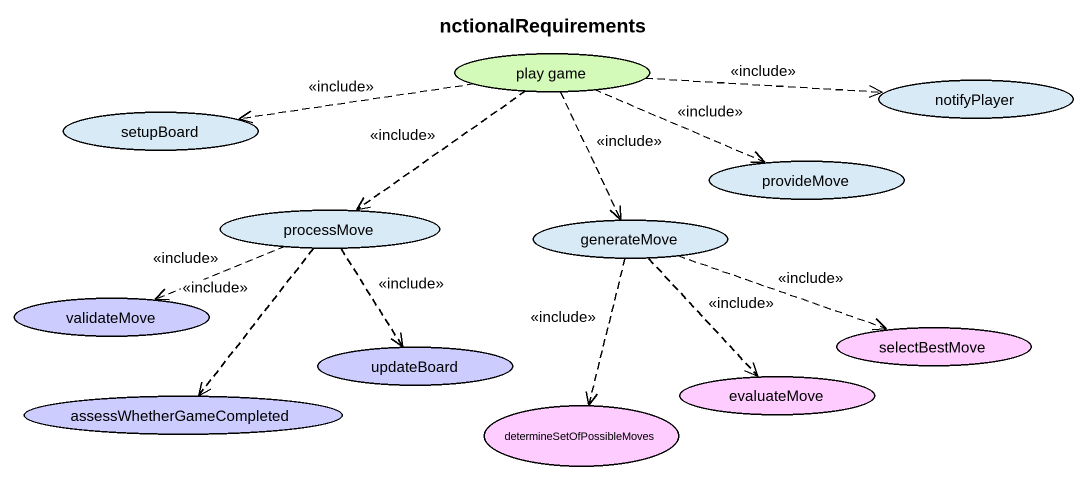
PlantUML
@startuml
title nctionalRequirements
usecase "play game" as play_game #D3FAB8
usecase notifyPlayer
usecase setupBoard
usecase provideMove
usecase processMove
usecase generateMove
usecase validateMove #CCCCFF
usecase updateBoard #CCCCFF
usecase selectBestMove #FFCCFF
usecase assessWhetherGameCompleted #CCCCFF
usecase determineSetOfPossibleMoves #FFCCFF
usecase evaluateMove #FFCCFF
play_game .right.> notifyPlayer : <<include>>
play_game .left.> setupBoard : <<include>>
play_game .right.> provideMove : <<include>>
play_game ..> processMove : <<include>>
play_game ..> generateMove : <<include>>
processMove .left.> validateMove : <<include>>
processMove ..> updateBoard : <<include>>
processMove ..> assessWhetherGameCompleted : <<include>>
generateMove .right.> selectBestMove : <<include>>
generateMove ..> determineSetOfPossibleMoves : <<include>>
generateMove ..> evaluateMove : <<include>>
@enduml
